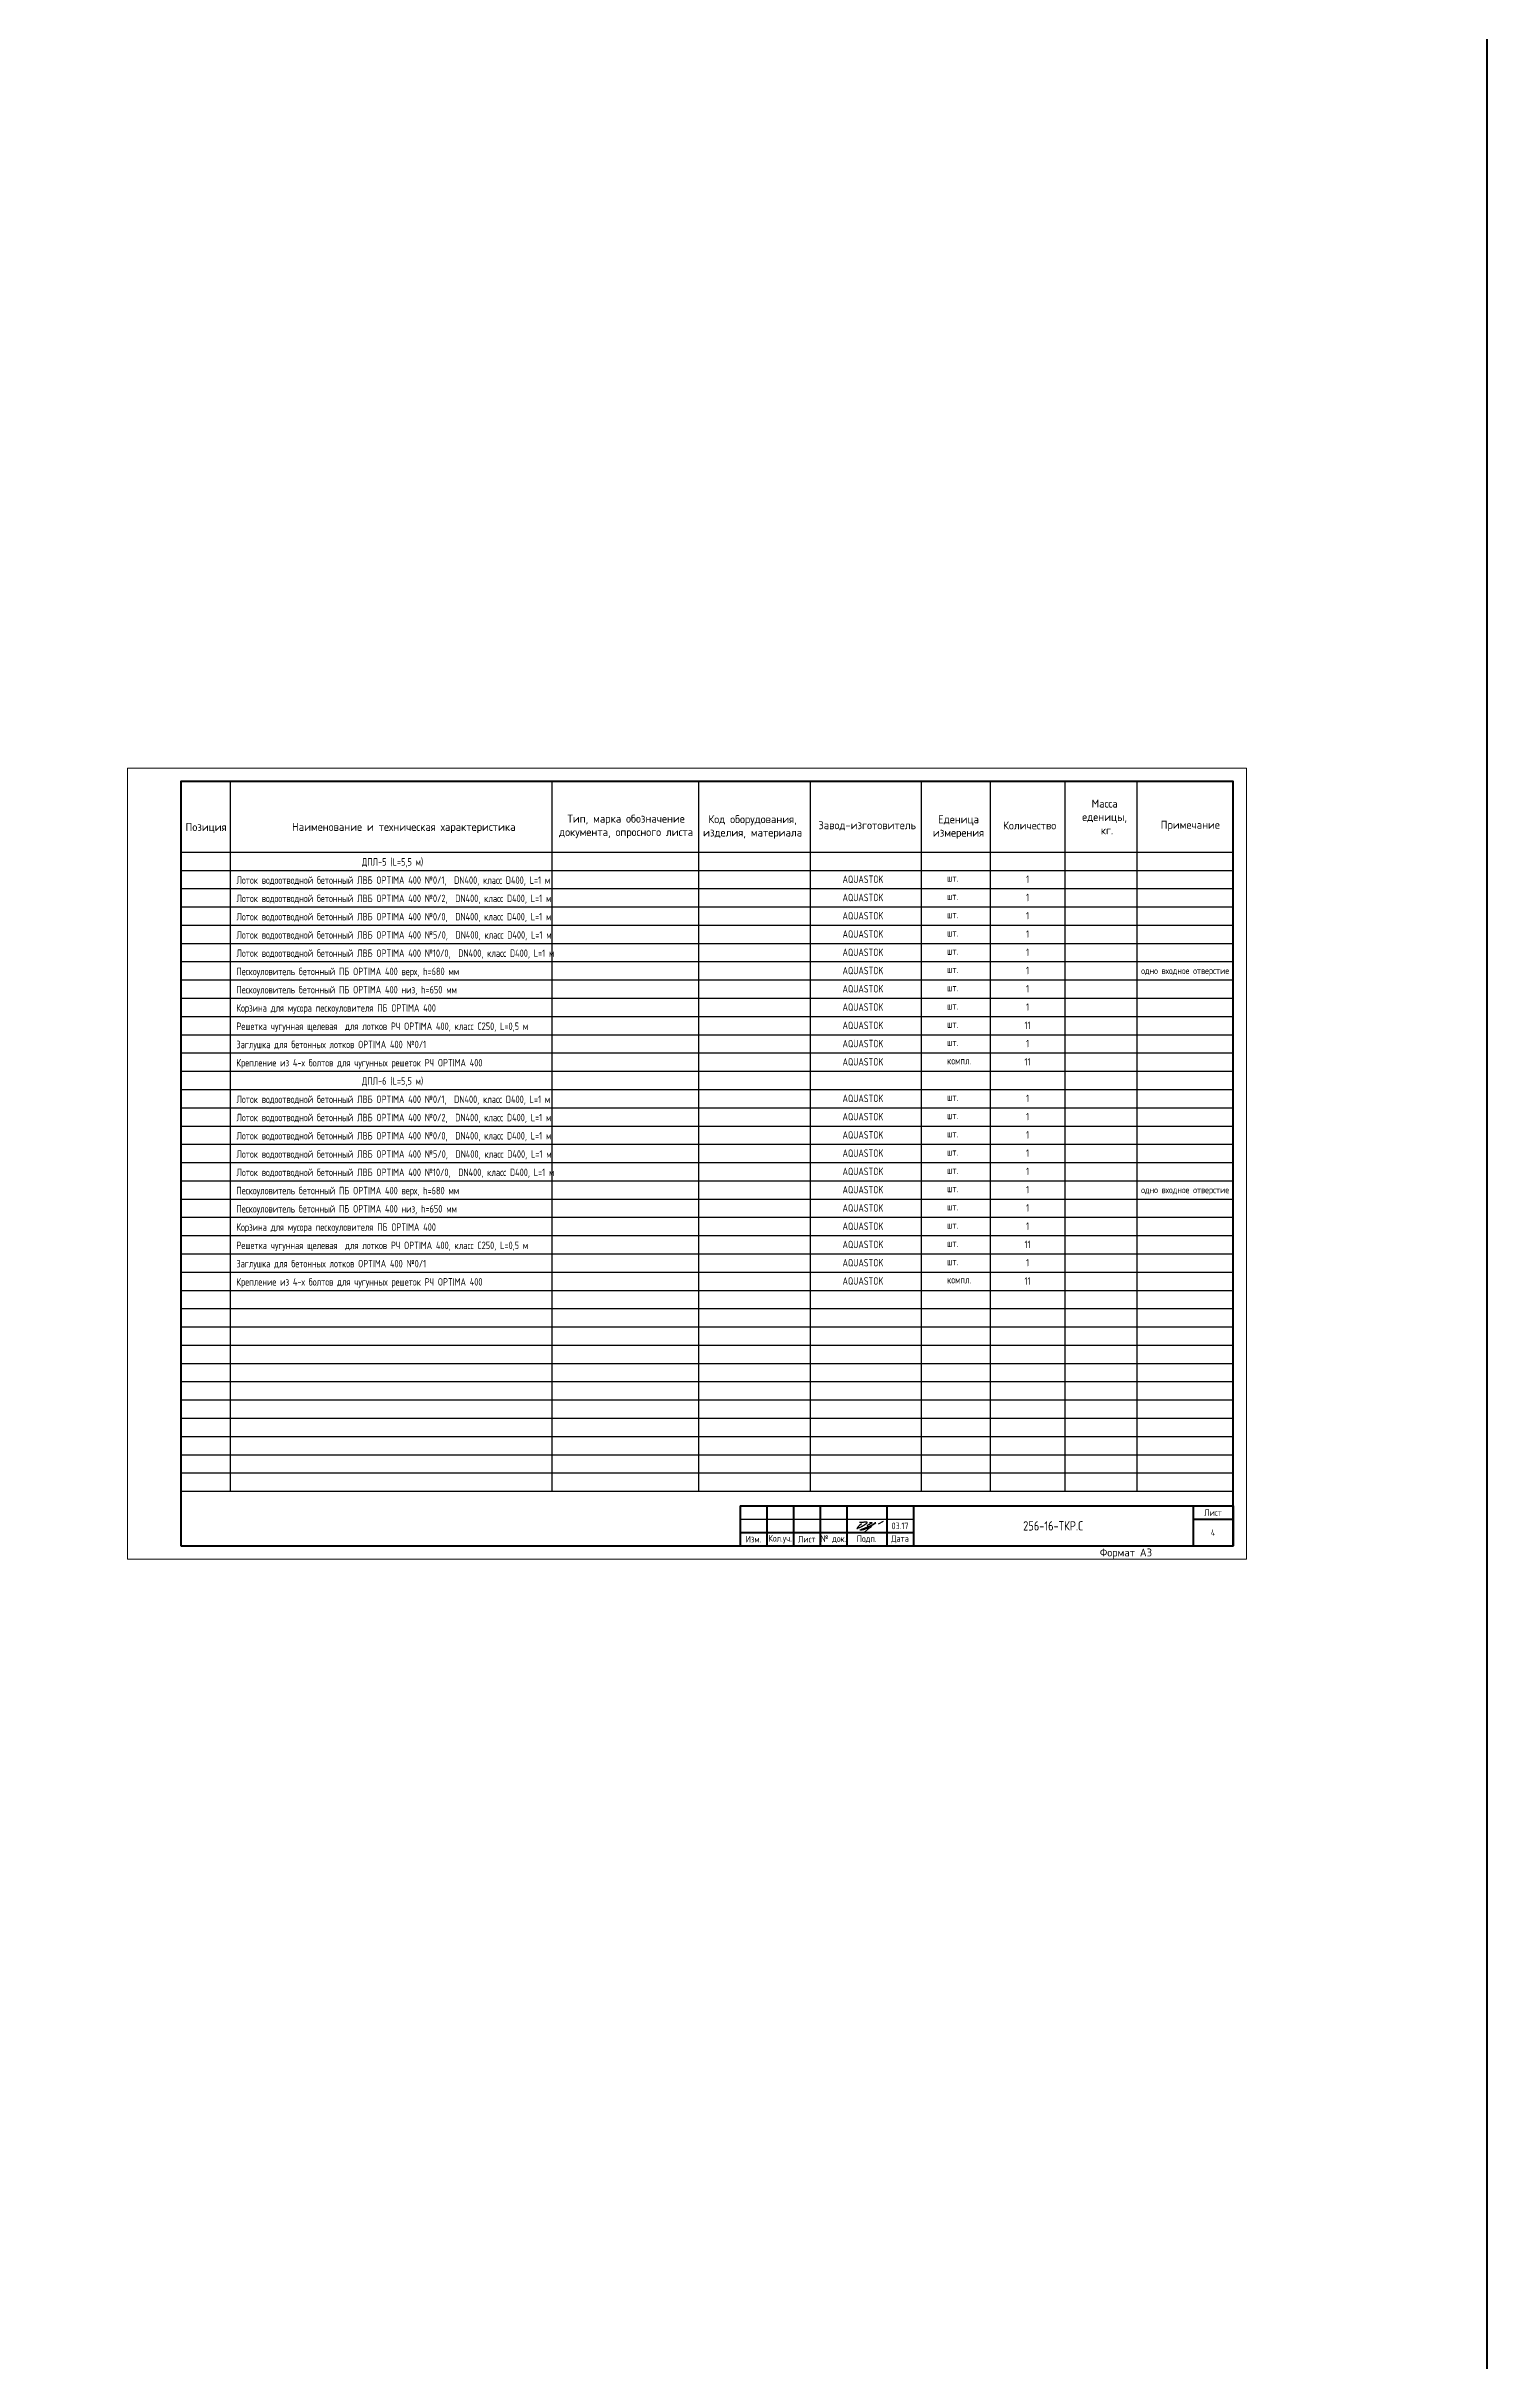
# Model space of a CAD drawing. Header units: millimetres. Extents: x 39361852 to 44740435, y 22138004 to 23754735.
# Drawn here: x 42339506 to 42393569, y 23439415 to 23526343 of the extents above; entities that cross this region are included whole.
import ezdxf
from ezdxf.enums import TextEntityAlignment as Align

# ---------------------------------------------------------------- set-up
doc = ezdxf.new("R2010")
doc.units = ezdxf.units.MM
doc.layers.add('подпись', color=7, linetype='Continuous', lineweight=25)
doc.styles.add('GOST 2.304', font='GOST_0.TTF')
doc.styles.add('GOST-2.304_Type-B', font='GOST Common.ttf')

# ---------------------------------------------------------------- blocks, each defined once
blk = doc.blocks.new('Siberia.Format{0d3e33b6-859c-45ab-add1-e3c12149625a}')
at = {"color": 0, "linetype": 'Continuous', "lineweight": 15}
blk.add_lwpolyline([(0, 0), (420, 0), (420, 297), (0, 297), (0, 0)], dxfattribs=at)
at = {"color": 0, "linetype": 'Continuous', "lineweight": 60}
blk.add_lwpolyline([(20, 5), (415, 5), (415, 292), (20, 292), (20, 5)], dxfattribs=at)
at = {"color": 0, "style": 'GOST-2.304_Type-B'}
blk.add_text('Формат А3', height=3, dxfattribs=at).set_placement((365, 1))
blk = doc.blocks.new('*T126')
at = {"color": 0, "linetype": 'Continuous', "lineweight": 60, "transparency": 16777216}
for p, q in [((0, 0), (18500, 0)), ((0, 0), (0, -1500)), ((1000, 0), (1000, -1500)), ((2000, 0), (2000, -1500)), ((3000, 0), (3000, -1500)), ((4000, 0), (4000, -1500)), ((5500, 0), (5500, -1500)), ((6500, 0), (6500, -1500)), ((17000, 0), (17000, -1500)), ((18500, 0), (18500, -1500)), ((17000, -500), (18500, -500)), ((0, -1000), (6500, -1000)), ((0, -1500), (18500, -1500))]:
    blk.add_line(p, q, dxfattribs=at)
at = {"color": 0, "linetype": 'Continuous', "transparency": 16777216}
blk.add_line((0, -500), (6500, -500), dxfattribs=at)
at = {"color": 0, "linetype": 'Continuous', "transparency": 16777216, "attachment_point": 5, "style": 'GOST 2.304'}
for s, insert, char_height, width in [('03.17', (6000, -750), 250, 800), ('256-16-ТКР.С', (11750, -750), 350, 10300), ('Лист', (17750, -250), 250, 1300), ('Изм.', (500, -1250), 250, 800), ('Кол.уч.', (1500, -1250), 250, 900), ('Лист', (2500, -1250), 250, 800), ('№ док.', (3500, -1250), 250, 900), ('Подп.', (4750, -1250), 250, 1300), ('Дата', (6000, -1250), 250, 800), ('4', (17750, -1000), 250, 1300)]:
    blk.add_mtext(s, dxfattribs=dict(at, insert=insert, char_height=char_height, width=width))
blk = doc.blocks.new('Драничников')
at = {"layer": 'подпись', "color": 5, "lineweight": 30}
for points in [[(1.86, 1.95), (0.94, 1.14), (0.35, 0.58), (0.02, 0.22), (-0.09, 0.03), (-0.03, -0.03), (0.15, 0.02), (0.41, 0.12), (0.7, 0.26), (0.97, 0.39), (1.23, 0.51), (1.47, 0.63), (1.69, 0.74), (1.89, 0.84), (2.08, 0.94), (2.27, 1.04), (2.44, 1.13), (2.6, 1.22), (2.76, 1.31), (2.9, 1.39), (3.04, 1.48), (3.17, 1.56), (3.3, 1.64), (3.42, 1.71), (3.53, 1.78), (3.63, 1.86), (3.73, 1.92), (3.82, 1.99), (3.9, 2.05), (3.98, 2.11), (4.04, 2.17), (4.1, 2.22), (4.15, 2.26), (4.18, 2.3), (4.21, 2.34), (4.23, 2.37), (4.24, 2.4), (4.25, 2.42), (4.25, 2.45), (4.26, 2.47), (4.26, 2.49), (4.26, 2.51), (4.26, 2.53), (4.25, 2.55), (4.25, 2.56), (4.24, 2.58), (4.23, 2.59), (4.22, 2.6), (4.2, 2.61), (4.18, 2.62), (4.14, 2.62), (4.1, 2.63), (4.05, 2.63), (3.99, 2.63), (3.91, 2.63), (3.82, 2.63), (3.7, 2.63), (3.57, 2.63), (3.4, 2.63), (3.19, 2.63), (2.92, 2.61), (2.59, 2.59), (2.18, 2.56), (1.68, 2.52), (1.07, 2.47)], [(5.3, 2.57), (5.53, 2.57), (5.71, 2.57), (5.85, 2.57), (5.97, 2.56), (6.05, 2.56), (6.12, 2.56), (6.17, 2.55), (6.2, 2.55), (6.23, 2.54), (6.25, 2.53), (6.26, 2.52), (6.27, 2.5), (6.28, 2.49), (6.28, 2.47), (6.28, 2.45), (6.28, 2.44), (6.28, 2.41), (6.28, 2.39), (6.26, 2.36), (6.24, 2.33), (6.2, 2.29), (6.13, 2.24), (6.04, 2.18), (5.92, 2.12), (5.77, 2.04), (5.6, 1.95), (5.4, 1.85), (5.2, 1.75), (5.01, 1.66), (4.82, 1.56), (4.65, 1.47), (4.5, 1.4), (4.39, 1.33), (4.31, 1.28), (4.26, 1.24), (4.23, 1.2), (4.22, 1.17), (4.23, 1.15), (4.24, 1.13), (4.26, 1.11), (4.29, 1.1), (4.31, 1.08), (4.34, 1.06), (4.36, 1.04), (4.39, 1.02), (4.41, 1), (4.44, 0.97), (4.46, 0.94), (4.49, 0.9), (4.51, 0.86), (4.52, 0.81), (4.53, 0.76), (4.54, 0.71), (4.54, 0.66), (4.53, 0.6), (4.51, 0.54), (4.48, 0.48), (4.45, 0.41), (4.4, 0.35), (4.34, 0.29), (4.26, 0.22), (4.18, 0.15), (4.08, 0.09), (3.97, 0.03), (3.85, -0.04), (3.72, -0.1), (3.57, -0.16), (3.42, -0.22), (3.27, -0.28), (3.11, -0.33), (2.96, -0.38), (2.81, -0.43), (2.66, -0.47), (2.52, -0.51), (2.39, -0.54), (2.26, -0.58), (2.15, -0.6), (2.04, -0.63), (1.94, -0.65), (1.85, -0.66), (1.77, -0.68), (1.69, -0.69), (1.63, -0.69), (1.58, -0.7), (1.53, -0.7), (1.49, -0.69), (1.46, -0.69), (1.43, -0.68), (1.41, -0.67), (1.39, -0.67), (1.38, -0.65), (1.38, -0.64), (1.38, -0.63), (1.38, -0.61), (1.39, -0.59), (1.41, -0.57), (1.42, -0.55), (1.45, -0.53), (1.49, -0.5), (1.55, -0.47), (1.63, -0.43), (1.73, -0.38), (1.87, -0.32), (2.05, -0.24), (2.26, -0.16), (2.51, -0.06), (2.79, 0.05), (3.08, 0.16), (3.38, 0.28), (3.68, 0.39), (3.98, 0.51), (4.26, 0.62), (4.53, 0.72), (4.77, 0.82), (4.99, 0.91), (5.2, 1), (5.39, 1.08), (5.57, 1.16), (5.74, 1.24), (5.9, 1.31), (6.06, 1.38), (6.2, 1.44), (6.35, 1.51), (6.48, 1.57), (6.61, 1.63), (6.74, 1.7), (6.86, 1.75), (6.97, 1.81), (7.08, 1.87), (7.19, 1.93), (7.28, 1.98), (7.38, 2.04), (7.46, 2.09), (7.54, 2.14), (7.62, 2.18), (7.68, 2.23), (7.74, 2.27), (7.79, 2.3), (7.83, 2.33), (7.86, 2.36), (7.88, 2.39), (7.89, 2.41), (7.9, 2.43), (7.89, 2.44), (7.88, 2.46), (7.86, 2.46), (7.83, 2.46), (7.79, 2.46), (7.75, 2.45), (7.7, 2.43), (7.64, 2.41), (7.57, 2.37), (7.5, 2.32), (7.37, 2.21), (7.15, 2.02), (6.78, 1.7), (6.24, 1.21), (5.46, 0.51), (4.41, -0.44), (3.03, -1.67)], [(8.98, 1.97), (11.17, 3.08)]]:
    blk.add_lwpolyline(points, dxfattribs=at)

msp = doc.modelspace()

# ---------------------------------------------------------------- linework, layer by layer
at = {"lineweight": 30, "ltscale": 2}
for p, q in [((42346409.8132, 23498745.4661), (42346409.8132, 23472095.9125)), ((42358484.8587, 23498745.4661), (42358484.8587, 23472095.9125)), ((42363981.897, 23498745.4661), (42363981.897, 23472095.9125)), ((42368182.2359, 23498745.4661), (42368182.2359, 23472095.9125)), ((42372348.5458, 23498745.4661), (42372348.5458, 23472095.9125)), ((42374934.6119, 23498745.4661), (42374934.6119, 23472095.9125)), ((42377737.3354, 23498745.4661), (42377737.3354, 23472095.9125)), ((42380452.6424, 23472095.9125), (42380452.6424, 23498745.4661)), ((42344548.8636, 23496090.9124), (42384048.8636, 23496090.9124)), ((42344548.8636, 23472095.9125), (42384048.8636, 23472095.9125))]:
    msp.add_line(p, q, dxfattribs=at)
at = {"ltscale": 2}
for p, q in [((42344548.8636, 23495405.341), (42384048.8636, 23495405.341)), ((42344548.8636, 23494719.7696), (42384048.8636, 23494719.7696)), ((42344548.8636, 23494034.1981), (42384048.8636, 23494034.1981)), ((42344548.8636, 23493348.6267), (42384048.8636, 23493348.6267)), ((42344548.8636, 23493348.6267), (42384048.8636, 23493348.6267)), ((42344548.8636, 23492663.0553), (42384048.8636, 23492663.0553)), ((42344548.8636, 23492663.0553), (42384048.8636, 23492663.0553)), ((42344548.8636, 23491977.4838), (42384048.8636, 23491977.4838)), ((42344548.8636, 23491291.9124), (42384048.8636, 23491291.9124)), ((42344548.8636, 23490606.341), (42384048.8636, 23490606.341)), ((42344548.8636, 23489920.7696), (42384048.8636, 23489920.7696)), ((42344548.8636, 23489235.1981), (42384048.8636, 23489235.1981)), ((42344548.8636, 23488549.6267), (42382302.9706, 23488549.6267)), ((42344548.8636, 23488549.6267), (42384048.8636, 23488549.6267)), ((42344548.8636, 23487864.0553), (42382302.9706, 23487864.0553)), ((42344548.8636, 23487864.0553), (42384048.8636, 23487864.0553)), ((42344548.8636, 23487178.4839), (42384048.8636, 23487178.4839)), ((42344548.8636, 23486492.9124), (42384048.8636, 23486492.9124)), ((42344548.8636, 23485807.341), (42384048.8636, 23485807.341)), ((42344548.8636, 23485121.7696), (42384048.8636, 23485121.7696)), ((42344548.8636, 23484436.1982), (42384048.8636, 23484436.1982)), ((42344548.8636, 23483750.6267), (42384048.8636, 23483750.6267)), ((42344548.8636, 23483065.0553), (42384048.8636, 23483065.0553)), ((42344548.8636, 23482379.4839), (42384048.8636, 23482379.4839)), ((42344548.8636, 23481693.9124), (42384048.8636, 23481693.9124)), ((42344548.8636, 23481008.341), (42384048.8636, 23481008.341)), ((42344548.8636, 23480322.7696), (42384048.8636, 23480322.7696)), ((42344548.8636, 23479637.1982), (42384048.8636, 23479637.1982)), ((42344548.8636, 23478951.6267), (42384048.8636, 23478951.6267)), ((42344548.8636, 23478266.0553), (42384048.8636, 23478266.0553)), ((42344548.8636, 23477580.4839), (42384048.8636, 23477580.4839)), ((42344548.8636, 23476894.9125), (42384048.8636, 23476894.9125)), ((42344548.8636, 23476209.341), (42384048.8636, 23476209.341)), ((42344548.8636, 23475523.7696), (42384048.8636, 23475523.7696)), ((42344548.8636, 23474838.1982), (42384048.8636, 23474838.1982)), ((42344548.8636, 23474152.6268), (42384048.8636, 23474152.6268)), ((42344548.8636, 23473467.0553), (42384048.8636, 23473467.0553)), ((42344548.8636, 23472781.4839), (42384048.8636, 23472781.4839))]:
    msp.add_line(p, q, dxfattribs=at)
at = {"color": 3, "lineweight": 50}
msp.add_lwpolyline([(41771268.1346, 23679116.0781), (42393569.0479, 23679116.0781), (42393569.0479, 23404132.0872), (41771268.1346, 23404132.0872)], close=True, dxfattribs=at)

# ---------------------------------------------------------------- block references
at = {"linetype": 'Continuous', "xscale": 100, "yscale": 100, "zscale": 100}
msp.add_blockref('Siberia.Format{0d3e33b6-859c-45ab-add1-e3c12149625a}', (42342548.8636, 23469545.4661), dxfattribs=at)
msp.add_blockref('*T126', (42365548.8636, 23471545.4661))
at = {"layer": 'подпись', "color": 1, "ltscale": 100, "xscale": 89.60000000000001, "yscale": 89.60000000000001, "zscale": 89.60000000000001}
msp.add_blockref('Драничников', (42369933.9567, 23470694.2878), dxfattribs=at)

# ---------------------------------------------------------------- texts
at = {"color": 7, "style": 'GOST 2.304'}
for s, height, p in [('ДПЛ-5 (L=5,5 м)', 279.994209, (42351349.4189, 23495583.3349)), ('Лоток водоотводной бетонный ЛВБ OPTIMA 400 №0/1,  DN400, класс D400, L=1 м', 279.994209, (42346641.9576, 23494897.7635)), ('шт.', 279.99421, (42373317.8755, 23494975.742)), ('Лоток водоотводной бетонный ЛВБ OPTIMA 400 №0/2,  DN400, класс D400, L=1 м', 279.994209, (42346641.9576, 23494212.192)), ('Лоток водоотводной бетонный ЛВБ OPTIMA 400 №0/0,  DN400, класс D400, L=1 м', 279.994209, (42346641.9576, 23493526.6206)), ('шт.', 279.99421, (42373317.8755, 23494290.1706)), ('шт.', 279.99421, (42373317.8755, 23493604.5992)), ('Лоток водоотводной бетонный ЛВБ OPTIMA 400 №5/0,  DN400, класс D400, L=1 м', 279.994209, (42346641.9576, 23492841.0492)), ('шт.', 279.99421, (42373317.8755, 23492919.0277)), ('Лоток водоотводной бетонный ЛВБ OPTIMA 400 №10/0,  DN400, класс D400, L=1 м', 279.994209, (42346641.9576, 23492155.4778)), ('шт.', 279.99421, (42373317.8755, 23492233.4563)), ('Пескоуловитель бетонный ПБ OPTIMA 400 верх, h=680 мм', 279.994209, (42346641.9576, 23491469.9063)), ('шт.', 279.99421, (42373317.8755, 23491547.8849)), ('Пескоуловитель бетонный ПБ OPTIMA 400 низ, h=650 мм', 279.994209, (42346641.9576, 23490784.3349)), ('Корзина для мусора пескоуловителя ПБ OPTIMA 400', 279.994209, (42346641.9576, 23490098.7635)), ('шт.', 279.99421, (42373317.8755, 23490862.3135)), ('шт.', 279.99421, (42373317.8755, 23490176.742)), ('Решетка чугунная щелевая  для лотков РЧ OPTIMA 400, класс C250, L=0,5 м', 279.994209, (42346641.9576, 23489413.1921)), ('шт.', 279.99421, (42373317.8755, 23489491.1706)), ('Заглушка для бетонных лотков OPTIMA 400 №0/1', 279.994209, (42346641.9576, 23488727.6206)), ('шт.', 279.99421, (42373317.8755, 23488805.5992)), ('Крепление из 4-х болтов для чугунных решеток РЧ OPTIMA 400', 279.994209, (42346641.9576, 23488042.0492)), ('компл.', 279.99421, (42373317.8755, 23488120.0278)), ('Лоток водоотводной бетонный ЛВБ OPTIMA 400 №0/1,  DN400, класс D400, L=1 м', 279.994209, (42346641.9576, 23486670.9064)), ('ДПЛ-6 (L=5,5 м)', 279.994209, (42351349.4189, 23487356.4778)), ('шт.', 279.99421, (42373317.8755, 23486748.8849)), ('Лоток водоотводной бетонный ЛВБ OPTIMA 400 №0/2,  DN400, класс D400, L=1 м', 279.994209, (42346641.9576, 23485985.3349)), ('шт.', 279.99421, (42373317.8755, 23486063.3135)), ('Лоток водоотводной бетонный ЛВБ OPTIMA 400 №0/0,  DN400, класс D400, L=1 м', 279.994209, (42346641.9576, 23485299.7635)), ('шт.', 279.99421, (42373317.8755, 23485377.742)), ('Лоток водоотводной бетонный ЛВБ OPTIMA 400 №5/0,  DN400, класс D400, L=1 м', 279.994209, (42346641.9576, 23484614.1921)), ('шт.', 279.99421, (42373317.8755, 23484692.1706)), ('Лоток водоотводной бетонный ЛВБ OPTIMA 400 №10/0,  DN400, класс D400, L=1 м', 279.994209, (42346641.9576, 23483928.6207)), ('Пескоуловитель бетонный ПБ OPTIMA 400 верх, h=680 мм', 279.994209, (42346641.9576, 23483243.0492)), ('шт.', 279.99421, (42373317.8755, 23484006.5992)), ('шт.', 279.99421, (42373317.8755, 23483321.0278)), ('Пескоуловитель бетонный ПБ OPTIMA 400 низ, h=650 мм', 279.994209, (42346641.9576, 23482557.4778)), ('шт.', 279.99421, (42373317.8755, 23482635.4563)), ('Корзина для мусора пескоуловителя ПБ OPTIMA 400', 279.994209, (42346641.9576, 23481871.9064)), ('шт.', 279.99421, (42373317.8755, 23481949.8849)), ('Заглушка для бетонных лотков OPTIMA 400 №0/1', 279.994209, (42346641.9576, 23480500.7635)), ('Решетка чугунная щелевая  для лотков РЧ OPTIMA 400, класс C250, L=0,5 м', 279.994209, (42346641.9576, 23481186.3349)), ('шт.', 279.99421, (42373317.8755, 23481264.3135)), ('шт.', 279.99421, (42373317.8755, 23480578.7421)), ('Крепление из 4-х болтов для чугунных решеток РЧ OPTIMA 400', 279.994209, (42346641.9576, 23479815.1921)), ('компл.', 279.99421, (42373317.8755, 23479893.1706))]:
    msp.add_text(s, height=height, dxfattribs=at).set_placement(p)
for s, height, p in [('AQUASTOK', 279.99421, (42370158.7084, 23495071.8444)), ('1', 279.9942, (42376335.9369, 23495071.8444)), ('AQUASTOK', 279.99421, (42370158.7084, 23494386.273)), ('AQUASTOK', 279.99421, (42370158.7084, 23493700.7016)), ('1', 279.9942, (42376335.9369, 23494386.273)), ('1', 279.9942, (42376335.9369, 23493700.7016)), ('AQUASTOK', 279.99421, (42370158.7084, 23493015.1301)), ('1', 279.9942, (42376335.9369, 23493015.1301)), ('AQUASTOK', 279.99421, (42370158.7084, 23492329.5587)), ('1', 279.9942, (42376335.9369, 23492329.5587)), ('AQUASTOK', 279.99421, (42370158.7084, 23491643.9873)), ('1', 279.9942, (42376335.9369, 23491643.9873)), ('одно входное отверстие', 250, (42382252.1316, 23491635.5548)), ('AQUASTOK', 279.99421, (42370158.7084, 23490958.4159)), ('AQUASTOK', 279.99421, (42370158.7084, 23490272.8444)), ('1', 279.9942, (42376335.9369, 23490958.4159)), ('1', 279.9942, (42376335.9369, 23490272.8444)), ('AQUASTOK', 279.99421, (42370158.7084, 23489587.273)), ('11', 279.99421, (42376335.9369, 23489587.273)), ('AQUASTOK', 279.99421, (42370158.7084, 23488901.7016)), ('1', 279.9942, (42376335.9369, 23488901.7016)), ('AQUASTOK', 279.99421, (42370158.7084, 23488216.1301)), ('11', 279.99421, (42376335.9369, 23488216.1301)), ('AQUASTOK', 279.99421, (42370158.7084, 23486844.9873)), ('1', 279.9942, (42376335.9369, 23486844.9873)), ('AQUASTOK', 279.99421, (42370158.7084, 23486159.4159)), ('1', 279.9942, (42376335.9369, 23486159.4159)), ('AQUASTOK', 279.99421, (42370158.7084, 23485473.8444)), ('1', 279.9942, (42376335.9369, 23485473.8444)), ('AQUASTOK', 279.99421, (42370158.7084, 23484788.273)), ('AQUASTOK', 279.99421, (42370158.7084, 23484102.7016)), ('1', 279.9942, (42376335.9369, 23484788.273)), ('1', 279.9942, (42376335.9369, 23484102.7016)), ('AQUASTOK', 279.99421, (42370158.7084, 23483417.1302)), ('1', 279.9942, (42376335.9369, 23483417.1302)), ('одно входное отверстие', 250, (42382252.1316, 23483408.6977)), ('AQUASTOK', 279.99421, (42370158.7084, 23482731.5587)), ('1', 279.9942, (42376335.9369, 23482731.5587)), ('AQUASTOK', 279.99421, (42370158.7084, 23482045.9873)), ('1', 279.9942, (42376335.9369, 23482045.9873)), ('AQUASTOK', 279.99421, (42370158.7084, 23481360.4159)), ('AQUASTOK', 279.99421, (42370158.7084, 23480674.8445)), ('11', 279.99421, (42376335.9369, 23481360.4159)), ('1', 279.9942, (42376335.9369, 23480674.8445)), ('AQUASTOK', 279.99421, (42370158.7084, 23479989.273)), ('11', 279.99421, (42376335.9369, 23479989.273))]:
    msp.add_text(s, height=height, dxfattribs=at).set_placement(p, align=Align.MIDDLE_CENTER)
at = {"color": 0, "attachment_point": 2, "style": 'GOST 2.304'}
for s, insert, char_height, width in [('{\\fGOST Common|b0|i0|c204|p34;Тип\\fGOST Common|b0|i0|c186|p34;,\\fGOST Common|b0|i0|c204|p34; марка обозначение документа\\fGOST Common|b0|i0|c186|p34;,\\fGOST Common|b0|i0|c204|p34; опросного листа}', (42361267.8835, 23497496.8506), 300.9649658, 5505.924397), ('{\\fGOST Common|b0|i0|c204|p34;Код оборудования\\fGOST Common|b0|i0|c186|p34;,\\fGOST Common|b0|i0|c204|p34; изделия\\fGOST Common|b0|i0|c186|p34;,\\fGOST Common|b0|i0|c204|p34; материала}', (42366015.6672, 23497477.7614), 300.9649658, 3970.046087), ('{\\fGOST Common|b0|i0|c204|p34;Еденица измерения}', (42373745.7405, 23497473.1472), 300.964966, 2854.506929), ('{\\fGOST Common|b0|i0|c204|p34;Масса \\Pеденицы\\fGOST Common|b0|i0|c186|p34;,\\fGOST Common|b0|i0|c204|p34;\\P кг\\fGOST Common|b0|i0|c186|p34;.}', (42379227.4177, 23498062.2394), 300.964966, 2854.506929), ('{\\fGOST Common|b0|i0|c204|p34;Примечание}', (42382444.9061, 23497267.0539), 300.964966, 2854.506929), ('{\\fGOST Common|b0|i0|c204|p34;Позиция}', (42345503.7411, 23497181.9795), 300.964966, 1860.9496), ('{\\fGOST Common|b0|i0|c204|p34;Наименование и техническая характеристика }', (42352922.0926, 23497187.0203), 300.964966, 9313.302421), ('{\\fGOST Common|b0|i0|c204|p34;Завод\\fGOST Common|b0|i0|c186|p34;-\\fGOST Common|b0|i0|c204|p34;изготовитель}', (42370316.5519, 23497249.4534), 300.9649658, 2854.506929), ('{\\fGOST Common|b0|i0|c204|p34;Количество}', (42376413.7556, 23497241.2843), 300.964966, 2854.506929)]:
    msp.add_mtext(s, dxfattribs=dict(at, insert=insert, char_height=char_height, width=width))

doc.saveas('drawing.dxf')
